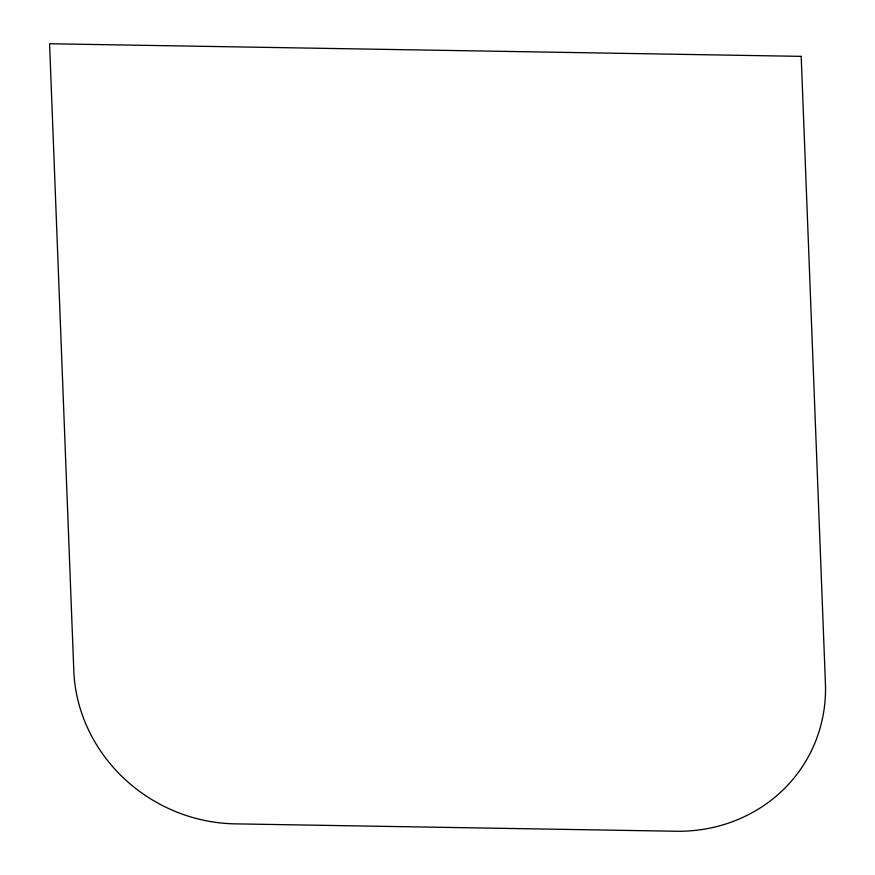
<?xml version="1.0" encoding="UTF-8"?>
<svg xmlns="http://www.w3.org/2000/svg" width="875" height="875" viewBox="0 0 875 875"><rect width="100%" height="100%" fill="white"/><g stroke="black" fill="none" stroke-linecap="round" stroke-linejoin="round"><path stroke-width="1.31" d="M801.194 56.361L49.58 43.75L73.806 670.764A157.905 148.094 29.3 0 0 235.134 823.856L675.73 831.25A157.905 148.094 29.3 0 0 825.42 683.375L801.194 56.361"/></g></svg>
